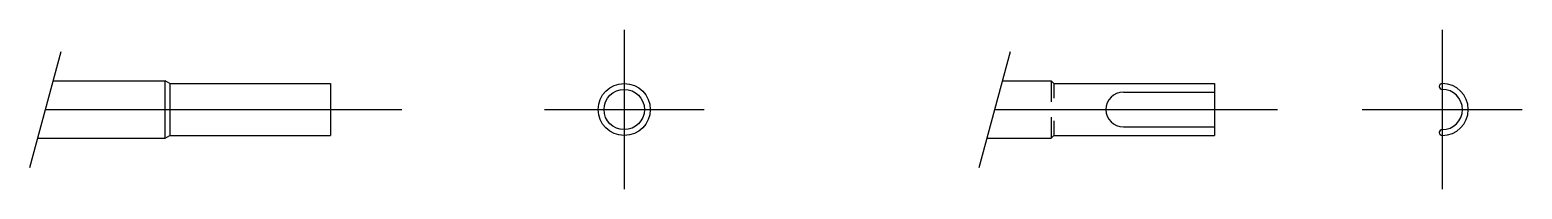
# Model space of a CAD drawing. Extents: x 43.7 to 95.9, y 19.8 to 71.8.
# Drawn here: x 49.62 to 83.99, y 19.76 to 23.44 of the extents above.
import ezdxf

# ---------------------------------------------------------------- set-up
doc = ezdxf.new("R2010")
doc.units = 0
doc.linetypes.add('CENTER', pattern=[50.8, 31.75, -6.35, 6.35, -6.35])
doc.linetypes.add('PHANTOM', pattern=[63.5, 31.75, -6.35, 6.35, -6.35, 6.35, -6.35])
doc.layers.get('0').update_dxf_attribs({"linetype": 'CONTINUOUS'})
doc.layers.add('CENTER', color=1, linetype='CENTER')

msp = doc.modelspace()

# ---------------------------------------------------------------- linework, layer by layer
at = {"color": 3, "linetype": 'PHANTOM'}
for p, q in [((49.623, 20.259), (50.341, 22.939)), ((71.485, 20.259), (72.203, 22.939))]:
    msp.add_line(p, q, dxfattribs=at)
for p, q in [((50.159, 22.259), (52.74, 22.259)), ((52.74, 20.939), (52.74, 22.259)), ((52.845, 22.199), (52.74, 22.259)), ((52.845, 22.199), (56.545, 22.199)), ((52.845, 22.199), (52.845, 20.999)), ((56.545, 22.199), (56.545, 20.999)), ((72.021, 22.259), (73.142, 22.259)), ((73.142, 22.259), (73.142, 21.774)), ((73.142, 22.259), (73.202, 22.199)), ((73.202, 22.199), (76.902, 22.199)), ((73.202, 22.199), (73.202, 21.864)), ((74.802, 21.999), (76.902, 21.999)), ((76.902, 22.199), (76.902, 20.999)), ((73.142, 21.425), (73.142, 20.939)), ((73.202, 21.335), (73.202, 20.999)), ((52.74, 20.939), (52.845, 20.999)), ((52.845, 20.999), (56.545, 20.999)), ((73.142, 20.939), (73.202, 20.999)), ((73.202, 20.999), (76.902, 20.999)), ((74.802, 21.199), (76.902, 21.199)), ((49.805, 20.939), (52.74, 20.939)), ((71.668, 20.939), (73.142, 20.939))]:
    msp.add_line(p, q)
for radius in [0.6, 0.465]:
    msp.add_circle((63.31, 21.599), radius)
for centre, radius, start, end in [((74.802, 21.599), 0.4, 90, 270), ((82.145, 22.132), 0.0675, 90, 270), ((82.145, 21.599), 0.6, 270, 90), ((82.145, 21.599), 0.465, 270, 90), ((82.145, 21.067), 0.0675, 90, 270)]:
    msp.add_arc(centre, radius, start, end)
at = {"layer": 'CENTER', "color": 1, "linetype": 'CENTER'}
for p, q in [((63.31, 23.439), (63.31, 19.759)), ((82.145, 23.439), (82.145, 19.759)), ((49.982, 21.599), (58.191, 21.599)), ((61.47, 21.599), (65.15, 21.599)), ((71.844, 21.599), (78.354, 21.599)), ((80.305, 21.599), (83.985, 21.599))]:
    msp.add_line(p, q, dxfattribs=at)

doc.saveas('drawing.dxf')
